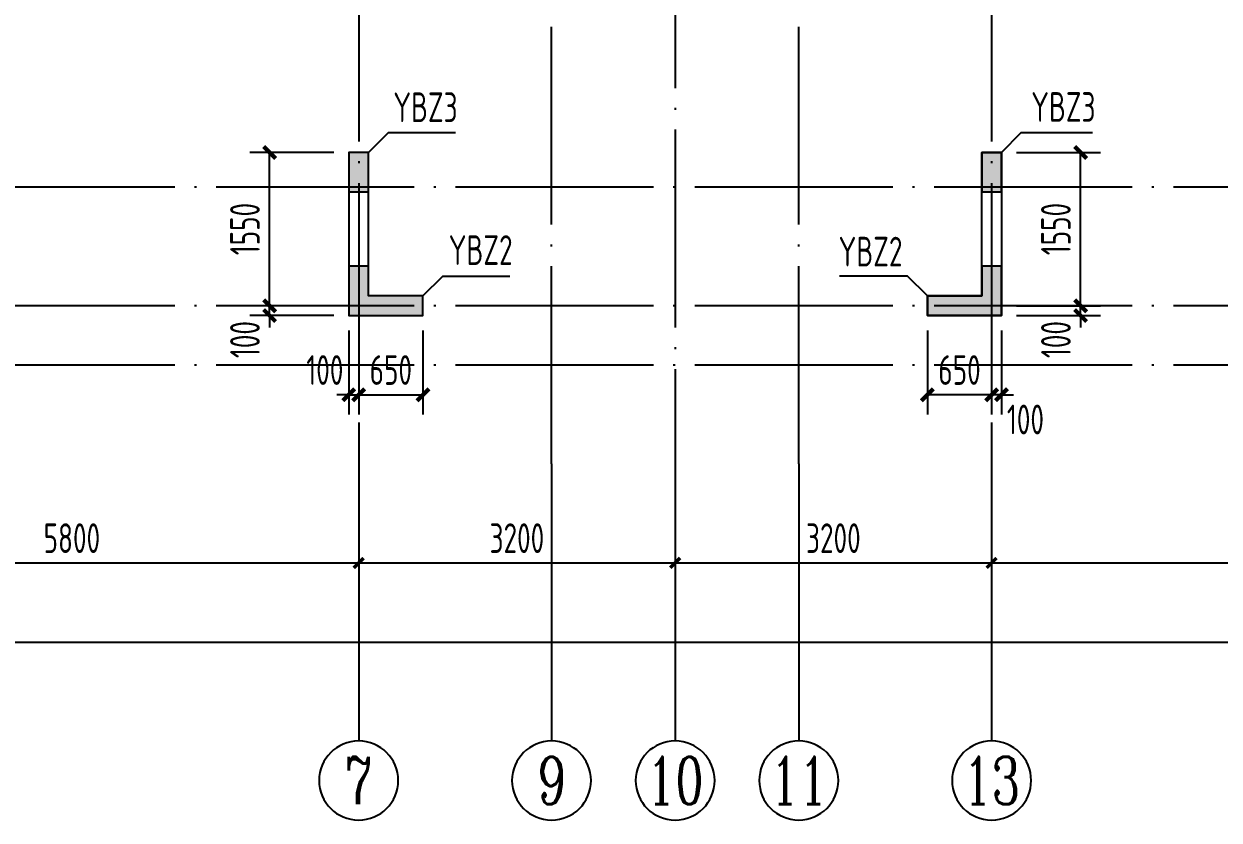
# Model space of a CAD drawing. Extents: x -1712635 to -854203, y -534641 to -21985.
# Drawn here: x -1355116 to -1343031, y -228184 to -220135 of the extents above; entities that cross this region are included whole.
import ezdxf
from ezdxf.enums import TextEntityAlignment as Align

# ---------------------------------------------------------------- set-up
doc = ezdxf.new("R2010")
doc.units = 0
doc.header["$LTSCALE"] = 1000
doc.linetypes.add('DOTE', pattern=[2.42, 2, -0.2, 0.02, -0.2])
doc.layers.get('0').update_dxf_attribs({"linetype": 'CONTINUOUS'})
doc.layers.get('Defpoints').update_dxf_attribs({"linetype": 'CONTINUOUS'})
for name, color, linetype in [('A-AXIS', 1, 'CONTINUOUS'), ('A-DOTE', 10, 'DOTE'), ('AXIS_NUM', 7, 'CONTINUOUS'), ('S-Q墙实线', 6, 'CONTINUOUS'), ('S-Q墙标注', 3, 'CONTINUOUS'), ('S-X详图填充', 252, 'CONTINUOUS'), ('S-X详图实线', 4, 'CONTINUOUS'), ('S-Y一般标注', 3, 'CONTINUOUS'), ('S-Z柱编号', 6, 'CONTINUOUS')]:
    doc.layers.add(name, color=color, linetype=linetype)
doc.styles.add('TSSD_Axis', font='complex.shx', dxfattribs={"width": 0.7, "bigfont": 'hztxt.shx'})
doc.styles.add('TSSD_DIMENSION', font='Tssdeng.shx', dxfattribs={"width": 0.7, "bigfont": 'tssdchn.shx'})
doc.styles.add('TSSD_REIN', font='tssdeng.shx', dxfattribs={"width": 0.7, "height": 300, "bigfont": 'tssdchn.shx'})
doc.styles.add('结构文字', font='zstxt.shx', dxfattribs={"width": 0.7, "bigfont": 'zshz.shx'})
doc.dimstyles.new('STRUCK', dxfattribs={"dimtxt": 400, "dimasz": 121, "dimexe": 200, "dimexo": 150, "dimgap": 115, "dimtad": 1, "dimdec": 0, "dimdsep": 46, "dimtxsty": '结构文字', "dimblk": 'ARCHTICK', "dimcen": 400, "dimclrd": 3, "dimclre": 3, "dimclrt": 7, "dimadec": 0, "dimazin": 0, "dimtfac": 1, "dimtdec": 0, "dimtix": 1, "dimtmove": 2, "dimatfit": 3, "dimldrblk": '_DIMX', "dimfxl": 0, "dimtolj": 1, "dimtzin": 0, "dimarcsym": 0})
doc.dimstyles.new('TSSD_100_100', dxfattribs={"dimtxt": 300, "dimasz": 100, "dimexe": 100, "dimexo": 250, "dimgap": 100, "dimtad": 1, "dimdec": 0, "dimzin": 0, "dimdsep": 46, "dimtxsty": 'TSSD_DIMENSION', "dimblk": 'ARCHTICK', "dimcen": 0, "dimdle": 100, "dimclrt": 7, "dimadec": 0, "dimazin": 0, "dimtfac": 1, "dimtdec": 0, "dimtix": 1, "dimtmove": 2, "dimatfit": 3, "dimldrblk": 'ARCHTICK', "dimfxl": 0, "dimtolj": 1, "dimtzin": 0, "dimarcsym": 0})

# ---------------------------------------------------------------- blocks, each defined once
blk = doc.blocks.new('_ArchTick')
at = {"color": 0, "const_width": 0.35}
blk.add_lwpolyline([(-0.5, -0.5), (0.5, 0.5)], dxfattribs=at)
blk = doc.blocks.new('*D154')
at = {"layer": 'Defpoints', "color": 0}
for p in [(8100, 3600), (13900, 3600), (13900, 2600)]:
    blk.add_point(p, dxfattribs=at)
at = {"layer": 'S-Y一般标注', "color": 0, "lineweight": -2}
for p, q in [((8100, 3350), (8100, 2500)), ((13900, 3350), (13900, 2500)), ((8000, 2600), (14000, 2600))]:
    blk.add_line(p, q, dxfattribs=at)
at = {"layer": 'S-Y一般标注', "color": 0, "lineweight": -2, "xscale": 100, "yscale": 100, "zscale": 100, "rotation": 180}
blk.add_blockref('_ArchTick', (8100, 2600), dxfattribs=at)
at = {"layer": 'S-Y一般标注', "color": 0, "lineweight": -2, "xscale": 100, "yscale": 100, "zscale": 100}
blk.add_blockref('_ArchTick', (13900, 2600), dxfattribs=at)
at = {"layer": 'S-Y一般标注', "color": 7, "insert": (11000, 2850), "char_height": 300, "attachment_point": 5, "style": 'TSSD_DIMENSION'}
blk.add_mtext('\\A1;5800', dxfattribs=at)
blk = doc.blocks.new('ts_axno')
at = {"color": 0, "linetype": 'ByBlock', "lineweight": -2}
blk.add_circle((0, 0), 0.5, dxfattribs=at)
at = {"color": 0, "linetype": 'ByBlock', "lineweight": -2, "style": 'TSSD_Axis', "width": 0.7}
blk.add_attdef('A', text='', height=0.6, dxfattribs=at).set_placement((0, 0), align=Align.MIDDLE_CENTER)
blk = doc.blocks.new('*D155')
at = {"layer": 'Defpoints', "color": 0}
for p in [(17100, 3600), (20300, 3600), (20300, 2600)]:
    blk.add_point(p, dxfattribs=at)
at = {"layer": 'S-Y一般标注', "color": 0, "lineweight": -2}
for p, q in [((17100, 3350), (17100, 2500)), ((20300, 3350), (20300, 2500)), ((17000, 2600), (20400, 2600))]:
    blk.add_line(p, q, dxfattribs=at)
at = {"layer": 'S-Y一般标注', "color": 0, "lineweight": -2, "xscale": 100, "yscale": 100, "zscale": 100, "rotation": 180}
blk.add_blockref('_ArchTick', (17100, 2600), dxfattribs=at)
at = {"layer": 'S-Y一般标注', "color": 0, "lineweight": -2, "xscale": 100, "yscale": 100, "zscale": 100}
blk.add_blockref('_ArchTick', (20300, 2600), dxfattribs=at)
at = {"layer": 'S-Y一般标注', "color": 7, "insert": (18700, 2850), "char_height": 300, "attachment_point": 5, "style": 'TSSD_DIMENSION'}
blk.add_mtext('\\A1;3200', dxfattribs=at)
blk = doc.blocks.new('*D156')
at = {"layer": 'Defpoints', "color": 0}
for p in [(20300, 3600), (26100, 3600), (26100, 2600)]:
    blk.add_point(p, dxfattribs=at)
at = {"layer": 'S-Y一般标注', "color": 0, "lineweight": -2}
for p, q in [((20300, 3350), (20300, 2500)), ((26100, 3350), (26100, 2500)), ((20200, 2600), (26200, 2600))]:
    blk.add_line(p, q, dxfattribs=at)
at = {"layer": 'S-Y一般标注', "color": 0, "lineweight": -2, "xscale": 100, "yscale": 100, "zscale": 100, "rotation": 180}
blk.add_blockref('_ArchTick', (20300, 2600), dxfattribs=at)
at = {"layer": 'S-Y一般标注', "color": 0, "lineweight": -2, "xscale": 100, "yscale": 100, "zscale": 100}
blk.add_blockref('_ArchTick', (26100, 2600), dxfattribs=at)
at = {"layer": 'S-Y一般标注', "color": 7, "insert": (23200, 2850), "char_height": 300, "attachment_point": 5, "style": 'TSSD_DIMENSION'}
blk.add_mtext('\\A1;5800', dxfattribs=at)
blk = doc.blocks.new('*D162')
at = {"layer": 'Defpoints', "color": 0}
for p in [(4600, 3600), (54600, 3600), (54600, 1800)]:
    blk.add_point(p, dxfattribs=at)
at = {"layer": 'S-Y一般标注', "color": 0, "lineweight": -2}
for p, q in [((4600, 3350), (4600, 1700)), ((54600, 3350), (54600, 1700)), ((4500, 1800), (54700, 1800))]:
    blk.add_line(p, q, dxfattribs=at)
at = {"layer": 'S-Y一般标注', "color": 0, "lineweight": -2, "xscale": 100, "yscale": 100, "zscale": 100, "rotation": 180}
blk.add_blockref('_ArchTick', (4600, 1800), dxfattribs=at)
at = {"layer": 'S-Y一般标注', "color": 0, "lineweight": -2, "xscale": 100, "yscale": 100, "zscale": 100}
blk.add_blockref('_ArchTick', (54600, 1800), dxfattribs=at)
at = {"layer": 'S-Y一般标注', "color": 7, "insert": (29600, 2050), "char_height": 300, "attachment_point": 5, "style": 'TSSD_DIMENSION'}
blk.add_mtext('\\A1;50000', dxfattribs=at)
blk = doc.blocks.new('*D163')
at = {"layer": 'Defpoints', "color": 0}
for p in [(13900, 3600), (17100, 3600), (17100, 2600)]:
    blk.add_point(p, dxfattribs=at)
at = {"layer": 'S-Y一般标注', "color": 0, "lineweight": -2}
for p, q in [((13900, 3350), (13900, 2500)), ((17100, 3350), (17100, 2500)), ((13800, 2600), (17200, 2600))]:
    blk.add_line(p, q, dxfattribs=at)
at = {"layer": 'S-Y一般标注', "color": 0, "lineweight": -2, "xscale": 100, "yscale": 100, "zscale": 100, "rotation": 180}
blk.add_blockref('_ArchTick', (13900, 2600), dxfattribs=at)
at = {"layer": 'S-Y一般标注', "color": 0, "lineweight": -2, "xscale": 100, "yscale": 100, "zscale": 100}
blk.add_blockref('_ArchTick', (17100, 2600), dxfattribs=at)
at = {"layer": 'S-Y一般标注', "color": 7, "insert": (15500, 2850), "char_height": 300, "attachment_point": 5, "style": 'TSSD_DIMENSION'}
blk.add_mtext('\\A1;3200', dxfattribs=at)
blk = doc.blocks.new('*D1774')
at = {"layer": 'Defpoints', "color": 0}
for p in [(-1352631, -222984), (-1351831, -222984), (-1351831, -223084)]:
    blk.add_point(p, dxfattribs=at)
at = {"layer": 'S-Q墙标注', "color": 3, "lineweight": -2}
for p, q in [((-1352631, -222984), (-1352631, -222863)), ((-1351981, -222984), (-1352831, -222984)), ((-1351981, -223084), (-1352831, -223084)), ((-1352631, -223084), (-1352631, -222984)), ((-1352631, -223084), (-1352631, -223205))]:
    blk.add_line(p, q, dxfattribs=at)
at = {"layer": 'S-Q墙标注', "color": 3, "lineweight": -2, "xscale": 121, "yscale": 121, "zscale": 121}
for p, rotation in [((-1352631, -222984), 270), ((-1352631, -223084), 90)]:
    blk.add_blockref('_ArchTick', p, dxfattribs=dict(at, rotation=rotation))
at = {"layer": 'S-Q墙标注', "color": 7, "insert": (-1352881, -223326), "char_height": 300, "attachment_point": 5, "rotation": 90, "style": 'TSSD_REIN'}
blk.add_mtext('\\A1;100', dxfattribs=at)
blk = doc.blocks.new('_DIMX')
blk.add_line((-150, 0), (150, 0))
at = {"const_width": 50}
blk.add_lwpolyline([(-70, -70), (70, 70)], dxfattribs=at)
blk = doc.blocks.new('*D1775')
at = {"layer": 'Defpoints', "color": 0}
for p in [(-1352631, -221434), (-1351831, -221434), (-1351831, -222984)]:
    blk.add_point(p, dxfattribs=at)
at = {"layer": 'S-Q墙标注', "color": 3, "lineweight": -2}
for p, q in [((-1351981, -221434), (-1352831, -221434)), ((-1352631, -222984), (-1352631, -221434)), ((-1351981, -222984), (-1352831, -222984))]:
    blk.add_line(p, q, dxfattribs=at)
at = {"layer": 'S-Q墙标注', "color": 3, "lineweight": -2, "xscale": 121, "yscale": 121, "zscale": 121}
for p, rotation in [((-1352631, -221434), 90), ((-1352631, -222984), 270)]:
    blk.add_blockref('_ArchTick', p, dxfattribs=dict(at, rotation=rotation))
at = {"layer": 'S-Q墙标注', "color": 7, "insert": (-1352881, -222209), "char_height": 300, "attachment_point": 5, "rotation": 90, "style": 'TSSD_REIN'}
blk.add_mtext('\\A1;1550', dxfattribs=at)
blk = doc.blocks.new('*D1776')
at = {"layer": 'Defpoints', "color": 0}
for p in [(-1351831, -223084), (-1351731, -223084), (-1351731, -223884)]:
    blk.add_point(p, dxfattribs=at)
at = {"layer": 'S-Q墙标注', "color": 3, "lineweight": -2}
for p, q in [((-1351831, -223234), (-1351831, -224084)), ((-1351731, -223234), (-1351731, -224084)), ((-1351831, -223884), (-1351952, -223884)), ((-1351831, -223884), (-1351731, -223884)), ((-1351731, -223884), (-1351610, -223884))]:
    blk.add_line(p, q, dxfattribs=at)
at = {"layer": 'S-Q墙标注', "color": 3, "lineweight": -2, "xscale": 121, "yscale": 121, "zscale": 121}
blk.add_blockref('_ArchTick', (-1351831, -223884), dxfattribs=at)
at = {"layer": 'S-Q墙标注', "color": 3, "lineweight": -2, "xscale": 121, "yscale": 121, "zscale": 121, "rotation": 180}
blk.add_blockref('_ArchTick', (-1351731, -223884), dxfattribs=at)
at = {"layer": 'S-Q墙标注', "color": 7, "insert": (-1352073, -223634), "char_height": 300, "attachment_point": 5, "style": 'TSSD_REIN'}
blk.add_mtext('\\A1;100', dxfattribs=at)
blk = doc.blocks.new('*D1777')
at = {"layer": 'Defpoints', "color": 0}
for p in [(-1351731, -223084), (-1351081, -223084), (-1351081, -223884)]:
    blk.add_point(p, dxfattribs=at)
at = {"layer": 'S-Q墙标注', "color": 3, "lineweight": -2}
for p, q in [((-1351731, -223234), (-1351731, -224084)), ((-1351081, -223234), (-1351081, -224084)), ((-1351731, -223884), (-1351081, -223884))]:
    blk.add_line(p, q, dxfattribs=at)
at = {"layer": 'S-Q墙标注', "color": 3, "lineweight": -2, "xscale": 121, "yscale": 121, "zscale": 121, "rotation": 180}
blk.add_blockref('_ArchTick', (-1351731, -223884), dxfattribs=at)
at = {"layer": 'S-Q墙标注', "color": 3, "lineweight": -2, "xscale": 121, "yscale": 121, "zscale": 121}
blk.add_blockref('_ArchTick', (-1351081, -223884), dxfattribs=at)
at = {"layer": 'S-Q墙标注', "color": 7, "insert": (-1351406, -223634), "char_height": 300, "attachment_point": 5, "style": 'TSSD_REIN'}
blk.add_mtext('\\A1;650', dxfattribs=at)
blk = doc.blocks.new('*D1807')
at = {"layer": 'Defpoints', "color": 0}
for p in [(-1345231, -222984), (-1345231, -223084), (-1344431, -222984)]:
    blk.add_point(p, dxfattribs=at)
at = {"layer": 'S-Q墙标注', "color": 3, "lineweight": -2}
for p, q in [((-1344431, -222984), (-1344431, -222863)), ((-1345081, -222984), (-1344231, -222984)), ((-1345081, -223084), (-1344231, -223084)), ((-1344431, -223084), (-1344431, -222984)), ((-1344431, -223084), (-1344431, -223205))]:
    blk.add_line(p, q, dxfattribs=at)
at = {"layer": 'S-Q墙标注', "color": 3, "lineweight": -2, "xscale": 121, "yscale": 121, "zscale": 121}
for p, rotation in [((-1344431, -222984), 270), ((-1344431, -223084), 90)]:
    blk.add_blockref('_ArchTick', p, dxfattribs=dict(at, rotation=rotation))
at = {"layer": 'S-Q墙标注', "color": 7, "insert": (-1344681, -223326), "char_height": 300, "attachment_point": 5, "rotation": 90, "style": 'TSSD_REIN'}
blk.add_mtext('\\A1;100', dxfattribs=at)
blk = doc.blocks.new('*D1808')
at = {"layer": 'Defpoints', "color": 0}
for p in [(-1345231, -221434), (-1344431, -221434), (-1345231, -222984)]:
    blk.add_point(p, dxfattribs=at)
at = {"layer": 'S-Q墙标注', "color": 3, "lineweight": -2}
for p, q in [((-1345081, -221434), (-1344231, -221434)), ((-1344431, -222984), (-1344431, -221434)), ((-1345081, -222984), (-1344231, -222984))]:
    blk.add_line(p, q, dxfattribs=at)
at = {"layer": 'S-Q墙标注', "color": 3, "lineweight": -2, "xscale": 121, "yscale": 121, "zscale": 121}
for p, rotation in [((-1344431, -221434), 90), ((-1344431, -222984), 270)]:
    blk.add_blockref('_ArchTick', p, dxfattribs=dict(at, rotation=rotation))
at = {"layer": 'S-Q墙标注', "color": 7, "insert": (-1344681, -222209), "char_height": 300, "attachment_point": 5, "rotation": 90, "style": 'TSSD_REIN'}
blk.add_mtext('\\A1;1550', dxfattribs=at)
blk = doc.blocks.new('*D1809')
at = {"layer": 'Defpoints', "color": 0}
for p in [(-1345331, -223084), (-1345231, -223084), (-1345331, -223884)]:
    blk.add_point(p, dxfattribs=at)
at = {"layer": 'S-Q墙标注', "color": 3, "lineweight": -2}
for p, q in [((-1345331, -223234), (-1345331, -224084)), ((-1345231, -223234), (-1345231, -224084)), ((-1345331, -223884), (-1345452, -223884)), ((-1345231, -223884), (-1345331, -223884)), ((-1345231, -223884), (-1345110, -223884))]:
    blk.add_line(p, q, dxfattribs=at)
at = {"layer": 'S-Q墙标注', "color": 3, "lineweight": -2, "xscale": 121, "yscale": 121, "zscale": 121}
blk.add_blockref('_ArchTick', (-1345331, -223884), dxfattribs=at)
at = {"layer": 'S-Q墙标注', "color": 3, "lineweight": -2, "xscale": 121, "yscale": 121, "zscale": 121, "rotation": 180}
blk.add_blockref('_ArchTick', (-1345231, -223884), dxfattribs=at)
at = {"layer": 'S-Q墙标注', "color": 7, "insert": (-1344989, -224134), "char_height": 300, "attachment_point": 5, "style": 'TSSD_REIN'}
blk.add_mtext('\\A1;100', dxfattribs=at)
blk = doc.blocks.new('*D1810')
at = {"layer": 'Defpoints', "color": 0}
for p in [(-1345981, -223084), (-1345331, -223084), (-1345981, -223884)]:
    blk.add_point(p, dxfattribs=at)
at = {"layer": 'S-Q墙标注', "color": 3, "lineweight": -2}
for p, q in [((-1345981, -223234), (-1345981, -224084)), ((-1345331, -223234), (-1345331, -224084)), ((-1345331, -223884), (-1345981, -223884))]:
    blk.add_line(p, q, dxfattribs=at)
at = {"layer": 'S-Q墙标注', "color": 3, "lineweight": -2, "xscale": 121, "yscale": 121, "zscale": 121, "rotation": 180}
blk.add_blockref('_ArchTick', (-1345981, -223884), dxfattribs=at)
at = {"layer": 'S-Q墙标注', "color": 3, "lineweight": -2, "xscale": 121, "yscale": 121, "zscale": 121}
blk.add_blockref('_ArchTick', (-1345331, -223884), dxfattribs=at)
at = {"layer": 'S-Q墙标注', "color": 7, "insert": (-1345656, -223634), "char_height": 300, "attachment_point": 5, "style": 'TSSD_REIN'}
blk.add_mtext('\\A1;650', dxfattribs=at)
blk = doc.blocks.new('20210726.16395156')
at = {"layer": 'A-AXIS'}
for p, q in [((13900, 3600), (13900, 800)), ((15850, 3600), (15850, 800)), ((17100, 3600), (17100, 800)), ((18350, 3600.1), (18350, 800.1)), ((20300, 3600), (20300, 800))]:
    blk.add_line(p, q, dxfattribs=at)
at = {"layer": 'A-DOTE'}
for p, q in [((13900.2, 13700), (13900, 3600)), ((20299.8, 13700), (20300, 3600)), ((15850, 3600), (15850, 11500)), ((18350, 3600.1), (18350, 11500)), ((17100, 9400), (17100, 3600)), ((55600, 6400), (3600, 6400)), ((55600, 5200), (3600, 5200)), ((55600, 4600), (3600, 4600))]:
    blk.add_line(p, q, dxfattribs=at)
at = {"layer": 'A-AXIS'}
ref = blk.add_blockref('ts_axno', (13900, 400), dxfattribs=dict(at, xscale=-800, yscale=800, zscale=800, rotation=180))
ref.add_attrib('5', '7', dxfattribs={"layer": 'AXIS_NUM', "height": 480, "style": 'TSSD_Axis', "width": 0.7}).set_placement((13900, 400), align=Align.MIDDLE_CENTER)
ref = blk.add_blockref('ts_axno', (15850, 400), dxfattribs=dict(at, xscale=-800, yscale=800, zscale=800, rotation=180))
ref.add_attrib('5', '9', dxfattribs={"layer": 'AXIS_NUM', "height": 480, "style": 'TSSD_Axis', "width": 0.7}).set_placement((15850, 400), align=Align.MIDDLE_CENTER)
ref = blk.add_blockref('ts_axno', (17100, 400), dxfattribs=dict(at, xscale=-800, yscale=800, zscale=800, rotation=180))
ref.add_attrib('8', '10', dxfattribs={"layer": 'AXIS_NUM', "height": 480, "style": 'TSSD_Axis', "width": 0.7}).set_placement((17100, 400), align=Align.MIDDLE_CENTER)
ref = blk.add_blockref('ts_axno', (18350, 400.1), dxfattribs=dict(at, xscale=-800, yscale=800, zscale=800, rotation=180))
ref.add_attrib('5', '11', dxfattribs={"layer": 'AXIS_NUM', "height": 480, "style": 'TSSD_Axis', "width": 0.7}).set_placement((18350, 400.1), align=Align.MIDDLE_CENTER)
ref = blk.add_blockref('ts_axno', (20300, 400), dxfattribs=dict(at, xscale=-800, yscale=800, zscale=800, rotation=180))
ref.add_attrib('8', '13', dxfattribs={"layer": 'AXIS_NUM', "height": 480, "style": 'TSSD_Axis', "width": 0.7}).set_placement((20300, 400), align=Align.MIDDLE_CENTER)
at = {"layer": 'S-Y一般标注'}
for base, p1, p2, picture, middle in [((54600, 1800), (4600, 3600), (54600, 3600), '*D162', (29600, 2050)), ((13900, 2600), (8100, 3600), (13900, 3600), '*D154', (11000, 2850)), ((17100, 2600), (13900, 3600), (17100, 3600), '*D163', (15500, 2850)), ((20300, 2600), (17100, 3600), (20300, 3600), '*D155', (18700, 2850)), ((26100, 2600), (20300, 3600), (26100, 3600), '*D156', (23200, 2850))]:
    dim = blk.add_linear_dim(base=base, p1=p1, p2=p2, dimstyle='TSSD_100_100', dxfattribs=at)
    dim.commit()
    dim.dimension.update_dxf_attribs({"geometry": picture, "text_midpoint": middle})

msp = doc.modelspace()

# ---------------------------------------------------------------- hatches: boundary and pattern name
at = {"layer": 'S-X详图填充'}
h = msp.add_hatch(color=256, dxfattribs=at)
h.dxf.hatch_style = 1
h.paths.add_polyline_path([(-1351830.98, -221833.88), (-1351630.98, -221833.88), (-1351630.98, -221433.88), (-1351830.98, -221433.88)])
h = msp.add_hatch(color=256, dxfattribs=at)
h.dxf.hatch_style = 1
h.paths.add_polyline_path([(-1345431.02, -221833.88), (-1345231.02, -221833.88), (-1345231.02, -221433.88), (-1345431.02, -221433.88)])
h = msp.add_hatch(color=256, dxfattribs=at)
h.dxf.hatch_style = 1
h.paths.add_polyline_path([(-1351630.98, -222583.88), (-1351830.98, -222583.88), (-1351830.98, -223083.88), (-1351080.99, -223083.88), (-1351080.99, -222883.88), (-1351630.98, -222883.88)])
h = msp.add_hatch(color=256, dxfattribs=at)
h.dxf.hatch_style = 1
h.paths.add_polyline_path([(-1345231.02, -222583.88), (-1345431.02, -222583.88), (-1345431.02, -222883.88), (-1345981.01, -222883.88), (-1345981.01, -223083.88), (-1345231.02, -223083.88)])

# ---------------------------------------------------------------- linework, layer by layer
at = {"layer": 'S-Q墙实线'}
for points in [[(-1351830.98, -223083.88), (-1351080.99, -223083.88), (-1351080.99, -222883.88), (-1351630.98, -222883.88), (-1351630.98, -221433.88), (-1351830.98, -221433.88)], [(-1345231.02, -223083.88), (-1345981.01, -223083.88), (-1345981.01, -222883.88), (-1345431.02, -222883.88), (-1345431.02, -221783.87), (-1345431.02, -221433.88), (-1345231.02, -221433.88), (-1345231.02, -221783.87)]]:
    msp.add_lwpolyline(points, close=True, dxfattribs=at)
at = {"layer": 'S-X详图实线'}
for points in [[(-1351830.98, -221833.88), (-1351630.98, -221833.88), (-1351630.98, -221433.88), (-1351830.98, -221433.88), (-1351830.98, -221833.88)], [(-1345431.02, -221833.88), (-1345231.02, -221833.88), (-1345231.02, -221433.88), (-1345431.02, -221433.88), (-1345431.02, -221833.88)], [(-1351630.98, -222583.88), (-1351830.98, -222583.88), (-1351830.98, -223083.88), (-1351080.99, -223083.88), (-1351080.99, -222883.88), (-1351630.98, -222883.88), (-1351630.98, -222583.88)], [(-1345231.02, -222583.88), (-1345431.02, -222583.88), (-1345431.02, -222883.88), (-1345981.01, -222883.88), (-1345981.01, -223083.88), (-1345231.02, -223083.88), (-1345231.02, -222583.88)]]:
    msp.add_lwpolyline(points, close=True, dxfattribs=at)
at = {"layer": 'S-Z柱编号', "color": 7}
for points in [[(-1351630.98, -221433.88), (-1351430.98, -221233.88), (-1350752.37, -221233.88)], [(-1345231.02, -221433.88), (-1345031.02, -221233.88), (-1344311.82, -221233.88)], [(-1351080.99, -222883.88), (-1350880.99, -222683.88), (-1350203.13, -222683.88)], [(-1345981.01, -222883.88), (-1346181.01, -222683.88), (-1346870.32, -222683.88)]]:
    msp.add_lwpolyline(points, dxfattribs=at)

# ---------------------------------------------------------------- block references
at = {"layer": 'A-DOTE'}
msp.add_blockref('20210726.16395156', (-1365630.99, -228183.92), dxfattribs=at)

# ---------------------------------------------------------------- texts
at = {"layer": 'S-Z柱编号', "color": 7, "style": 'TSSD_REIN', "width": 0.7}
for s, p in [('YBZ3', (-1351381.14, -221217.13)), ('YBZ3', (-1344931.02, -221214.38)), ('YBZ2', (-1350820.76, -222661.48)), ('YBZ2', (-1346878.7, -222676.82))]:
    msp.add_text(s, height=300, dxfattribs=at).set_placement(p, align=Align.BOTTOM_LEFT)

# ---------------------------------------------------------------- dimensions: what is measured, and where the dimension line sits
at = {"layer": 'S-Q墙标注'}
for base, p1, p2, angle, picture, middle in [((-1352630.98, -221433.88), (-1351830.98, -222983.87), (-1351830.98, -221433.88), 90, '*D1775', (-1352880.98, -222208.88)), ((-1344431, -221433.88), (-1345231, -222983.87), (-1345231, -221433.88), 90, '*D1808', (-1344681, -222208.88)), ((-1345980.99, -223883.88), (-1345331.02, -223083.88), (-1345980.99, -223083.88), 180, '*D1810', (-1345656, -223633.88))]:
    dim = msp.add_linear_dim(base=base, p1=p1, p2=p2, angle=angle, dimstyle='STRUCK', override={"dimtxt": 300, "dimgap": 100, "dimtxsty": 'TSSD_REIN'}, dxfattribs=at)
    dim.commit()
    dim.dimension.update_dxf_attribs({"geometry": picture, "text_midpoint": middle})
for base, p1, p2, angle, picture, middle in [((-1352630.98, -222983.87), (-1351830.98, -223083.88), (-1351830.98, -222983.87), 90, '*D1774', (-1352880.98, -223325.8)), ((-1344431, -222983.87), (-1345231, -223083.88), (-1345231, -222983.87), 90, '*D1807', (-1344681, -223325.8)), ((-1345331.02, -223883.88), (-1345231, -223083.88), (-1345331.02, -223083.88), 180, '*D1809', (-1344989.08, -224133.88))]:
    dim = msp.add_linear_dim(base=base, p1=p1, p2=p2, angle=angle, dimstyle='STRUCK', override={"dimtxt": 300, "dimgap": 100, "dimtxsty": 'TSSD_REIN'}, dxfattribs=at)
    dim.commit()
    dim.dimension.update_dxf_attribs({"geometry": picture, "text_midpoint": middle, "dimtype": 160})
dim = msp.add_linear_dim(base=(-1351730.95, -223883.88), p1=(-1351830.98, -223083.88), p2=(-1351730.95, -223083.88), dimstyle='STRUCK', override={"dimtxt": 300, "dimgap": 100, "dimtxsty": 'TSSD_REIN'}, dxfattribs=at)
dim.commit()
dim.dimension.update_dxf_attribs({"geometry": '*D1776', "text_midpoint": (-1352072.9, -223633.88), "dimtype": 160})
dim = msp.add_linear_dim(base=(-1351080.99, -223883.88), p1=(-1351730.95, -223083.88), p2=(-1351080.99, -223083.88), dimstyle='STRUCK', override={"dimtxt": 300, "dimgap": 100, "dimtxsty": 'TSSD_REIN'}, dxfattribs=at)
dim.commit()
dim.dimension.update_dxf_attribs({"geometry": '*D1777', "text_midpoint": (-1351405.97, -223633.88)})

doc.saveas('drawing.dxf')
